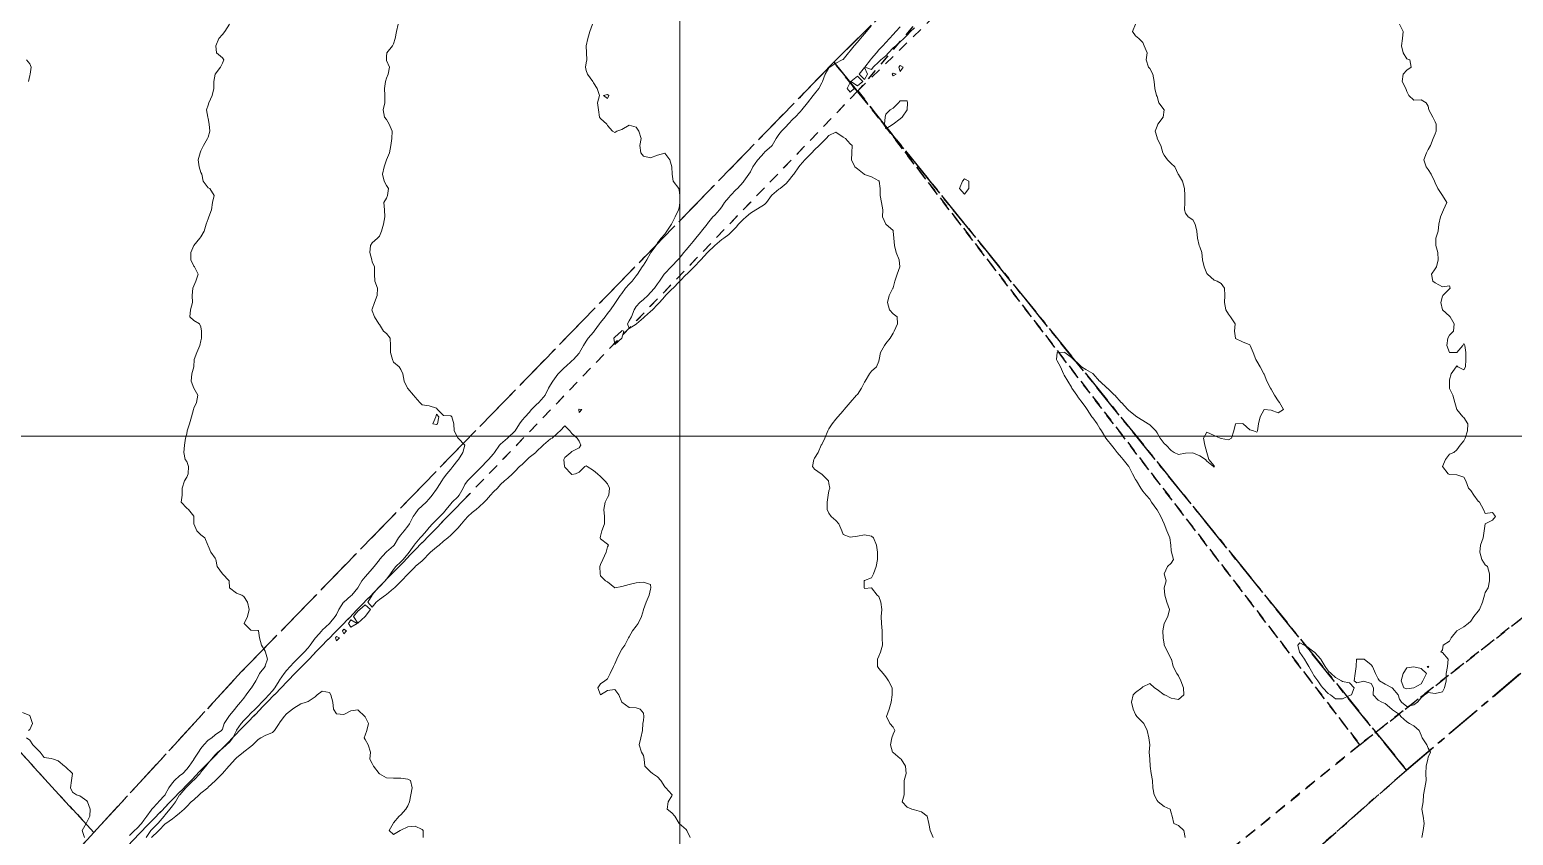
# Model space of a CAD drawing. Header units: centimetres. Extents: x 0 to 642158, y -847 to 649707.
# Drawn here: x 616421.2 to 616525.2, y 620159.4 to 620215.9 of the extents above; entities that cross this region are included whole.
import ezdxf

# ---------------------------------------------------------------- set-up
doc = ezdxf.new("R2010")
doc.units = ezdxf.units.CM
doc.header["$MEASUREMENT"] = 0
doc.linetypes.add('CENTERX2', pattern=[4, 2.5, -0.5, 0.5, -0.5])
doc.linetypes.add('JIS_02_0.7', pattern=[1.35, 0.75, -0.6])
for name, color, linetype, lineweight in [('MEV_grille', 254, 'Continuous', 9), ('WAL_parcellaire agricole', 7, 'JIS_02_0.7', 25), ('WAL_topographie 0.5', 253, 'Continuous', 20)]:
    doc.layers.add(name, color=color, linetype=linetype, lineweight=lineweight)
doc.layers.add('SPW_parcellaire cadastral', color=7, linetype='CENTERX2', lineweight=25, true_color=0xff0542)

# ---------------------------------------------------------------- blocks, each defined once
blk = doc.blocks.new('*U114')
at = {"layer": 'MEV_grille', "transparency": 33554687}
blk.add_lwpolyline([(-1338.46, 0), (1338.46, 0)], dxfattribs=at)
blk = doc.blocks.new('*U115')
at = {"layer": 'MEV_grille', "color": 0, "linetype": 'ByBlock', "lineweight": -2, "transparency": 16777216}
blk.add_blockref('*U114', (0, -2200), dxfattribs=at)
blk = doc.blocks.new('*U112')
at = {"layer": 'MEV_grille', "transparency": 33554687}
blk.add_lwpolyline([(0, 1825.48), (0, -1825.48)], dxfattribs=at)
blk = doc.blocks.new('*U113')
at = {"layer": 'MEV_grille', "color": 0, "linetype": 'ByBlock', "lineweight": -2, "transparency": 16777216}
blk.add_blockref('*U112', (1100, 0), dxfattribs=at)

msp = doc.modelspace()

# ---------------------------------------------------------------- linework, layer by layer
at = {"layer": 'SPW_parcellaire cadastral'}
for points in [[(616425.74, 620159.61), (616376.66, 620213.24), (616334.01, 620261.09), (616357.6, 620281.38), (616361.97, 620285.33), (616374.9, 620295.87), (616403.76, 620321.29), (616428.61, 620341.55), (616502.84, 620272.87), (616520.02, 620255.59), (616477.6, 620213.59), (616436.07, 620170.86), (616425.74, 620159.61)], [(616520.02, 620255.59), (616568.38, 620206.91), (616517.73, 620163.98), (616477.6, 620213.59), (616520.02, 620255.59)], [(616425.74, 620159.61), (616436.07, 620170.86), (616477.6, 620213.59), (616517.73, 620163.98), (616465.9, 620118.32), (616421.75, 620078.64), (616388.28, 620118.88), (616425.74, 620159.61)], [(616425.74, 620159.61), (616388.28, 620118.88), (616385.49, 620115.97), (616334.24, 620173.62), (616376.66, 620213.24), (616425.74, 620159.61)], [(616517.73, 620163.98), (616568.38, 620206.91), (616569.48, 620205.81), (616586.01, 620175.98), (616486.38, 620091.76), (616465.9, 620118.32), (616517.73, 620163.98)]]:
    msp.add_lwpolyline(points, dxfattribs=at)
at = {"layer": 'WAL_parcellaire agricole'}
for points in [[(616600.26, 620451.18), (616651.69, 620350.86), (616668.69, 620318.86), (616740.96, 620187.28), (616814.97, 620053.63), (616700.98, 619971.12), (616651.47, 620062.36), (616618.97, 620119.85), (616577.3, 620085.18), (616521.81, 620039.43), (616499.25, 620069.84), (616492.24, 620078.82), (616529.97, 620108.84), (616595.29, 620161.18), (616569.62, 620208.85), (616514.46, 620165.76), (616479.29, 620211.59), (616523.2, 620254.51), (616504.7, 620275.42), (616588.94, 620323.85), (616622.27, 620341.19), (616567.6, 620414.18), (616573.6, 620419.85), (616600.26, 620451.18)], [(616502.42, 620238.67), (616479.29, 620211.59), (616451.58, 620182.83), (616359.35, 620087.95)], [(616486.65, 620012.34), (616448.98, 619981), (616433.82, 619968.17), (616420.15, 619957.83), (616389.48, 619995.5), (616335.14, 620062.82), (616359.35, 620087.95), (616451.58, 620182.83), (616479.29, 620211.59), (616514.46, 620165.76), (616459.3, 620121), (616492.24, 620078.82), (616499.25, 620069.84), (616521.81, 620039.43), (616486.65, 620012.34)], [(616514.46, 620165.76), (616569.62, 620208.85), (616595.29, 620161.18), (616529.97, 620108.84), (616492.24, 620078.82), (616459.3, 620121), (616514.46, 620165.76)]]:
    msp.add_lwpolyline(points, dxfattribs=at)
at = {"layer": 'WAL_topographie 0.5'}
for points in [[(616435.24, 620216.25), (616434.92, 620215.75), (616434.75, 620215.53), (616434.49, 620215.25), (616434.29, 620214.75), (616434.33, 620214.25), (616434.75, 620213.89), (616434.85, 620213.75), (616434.75, 620213.52), (616434.62, 620213.25), (616434.25, 620212.75), (616434.25, 620212.75), (616434.15, 620212.25), (616434.15, 620211.75), (616434.04, 620211.25), (616433.81, 620210.75), (616433.75, 620210.58), (616433.63, 620210.25), (616433.72, 620209.75), (616433.75, 620209.64), (616433.83, 620209.25), (616433.86, 620208.75), (616433.75, 620208.34), (616433.71, 620208.25), (616433.43, 620207.75), (616433.25, 620207.38), (616433.19, 620207.25), (616433.05, 620206.75), (616433.12, 620206.25), (616433.25, 620205.86), (616433.3, 620205.75), (616433.4, 620205.25), (616433.75, 620204.8), (616433.88, 620204.75), (616434.18, 620204.25), (616434.06, 620203.75), (616433.98, 620203.25), (616433.8, 620202.75), (616433.75, 620202.62), (616433.62, 620202.25), (616433.48, 620201.75), (616433.25, 620201.35), (616433.18, 620201.25), (616432.75, 620200.75), (616432.75, 620200.75), (616432.53, 620200.25), (616432.53, 620199.75), (616432.75, 620199.29), (616432.79, 620199.25), (616433.06, 620198.75), (616432.89, 620198.25), (616432.75, 620197.91), (616432.68, 620197.75), (616432.64, 620197.25), (616432.66, 620196.75), (616432.52, 620196.25), (616432.47, 620195.75), (616432.75, 620195.48), (616433.14, 620195.25), (616433.25, 620195.04), (616433.29, 620194.75), (616433.28, 620194.25), (616433.25, 620194.07), (616433.18, 620193.75), (616432.95, 620193.25), (616432.78, 620192.75), (616432.75, 620192.25), (616432.75, 620192.25), (616432.6, 620191.75), (616432.57, 620191.25), (616432.75, 620190.75), (616432.75, 620190.75), (616433.03, 620190.25), (616432.94, 620189.75), (616432.75, 620189.34), (616432.72, 620189.25), (616432.59, 620188.75), (616432.45, 620188.25), (616432.28, 620187.75), (616432.25, 620187.56), (616432.16, 620187.25), (616432.09, 620186.75), (616432.05, 620186.25), (616432.13, 620185.75), (616432.25, 620185.6), (616432.37, 620185.25), (616432.34, 620184.75), (616432.25, 620184.51), (616432.1, 620184.25), (616431.93, 620183.75), (616431.93, 620183.25), (616431.86, 620182.75), (616432.25, 620182.35), (616432.38, 620182.25), (616432.75, 620181.79), (616432.76, 620181.75), (616432.76, 620181.25), (616432.96, 620180.75), (616433.25, 620180.47), (616433.51, 620180.25), (616433.74, 620179.75), (616433.75, 620179.69), (616433.94, 620179.25), (616434.25, 620178.83), (616434.3, 620178.75), (616434.38, 620178.25), (616434.75, 620177.75), (616434.75, 620177.75), (616435.22, 620177.25), (616435.25, 620176.75), (616435.25, 620176.75), (616435.75, 620176.38), (616436.11, 620176.25), (616436.25, 620176.14), (616436.51, 620175.75), (616436.62, 620175.25), (616436.52, 620174.75), (616436.28, 620174.25), (616436.75, 620173.8), (616437.25, 620173.77), (616437.27, 620173.75), (616437.34, 620173.25), (616437.48, 620172.75), (616437.75, 620172.32), (616437.78, 620172.25), (616437.92, 620171.75), (616437.75, 620171.28), (616437.74, 620171.25), (616437.35, 620170.75), (616437.25, 620170.55), (616437.1, 620170.25), (616436.79, 620169.75), (616436.75, 620169.71), (616436.42, 620169.25), (616436.25, 620169.03), (616436.01, 620168.75), (616435.75, 620168.41), (616435.63, 620168.25), (616435.25, 620167.8), (616435.21, 620167.75), (616434.88, 620167.25), (616434.75, 620166.85), (616434.69, 620166.75), (616434.25, 620166.46), (616434, 620166.25), (616433.75, 620166.08), (616433.45, 620165.75), (616433.25, 620165.49), (616433.07, 620165.25), (616432.76, 620164.75), (616432.75, 620164.73), (616432.42, 620164.25), (616432.25, 620164.04), (616431.97, 620163.75), (616431.75, 620163.58), (616431.39, 620163.25), (616431.25, 620163.1), (616430.99, 620162.75), (616430.75, 620162.28), (616430.73, 620162.25), (616430.28, 620161.75), (616430.25, 620161.72), (616429.81, 620161.25), (616429.75, 620161.17), (616429.45, 620160.75), (616429.25, 620160.48), (616429.07, 620160.25), (616428.75, 620159.9), (616428.59, 620159.75), (616428.25, 620159.39)], [(616447.06, 620216.25), (616446.95, 620215.75), (616446.86, 620215.25), (616446.75, 620214.89), (616446.68, 620214.75), (616446.28, 620214.25), (616446.25, 620214), (616446.24, 620213.75), (616446.25, 620213.7), (616446.47, 620213.25), (616446.36, 620212.75), (616446.25, 620212.48), (616446.18, 620212.25), (616446.12, 620211.75), (616446.14, 620211.25), (616446.13, 620210.75), (616446.02, 620210.25), (616446.12, 620209.75), (616446.25, 620209.58), (616446.44, 620209.25), (616446.64, 620208.75), (616446.62, 620208.25), (616446.56, 620207.75), (616446.46, 620207.25), (616446.25, 620206.75), (616446.25, 620206.75), (616446.08, 620206.25), (616445.96, 620205.75), (616446.08, 620205.25), (616446.25, 620204.96), (616446.39, 620204.75), (616446.33, 620204.25), (616446.25, 620204.06), (616446.06, 620203.75), (616446.12, 620203.25), (616446.13, 620202.75), (616446.03, 620202.25), (616445.91, 620201.75), (616445.75, 620201.41), (616445.63, 620201.25), (616445.25, 620200.93), (616445.14, 620200.75), (616445.08, 620200.25), (616445.22, 620199.75), (616445.25, 620199.6), (616445.4, 620199.25), (616445.41, 620198.75), (616445.43, 620198.25), (616445.61, 620197.75), (616445.59, 620197.25), (616445.4, 620196.75), (616445.25, 620196.29), (616445.22, 620196.25), (616445.25, 620196.17), (616445.42, 620195.75), (616445.72, 620195.25), (616445.75, 620195.2), (616446.04, 620194.75), (616446.25, 620194.57), (616446.51, 620194.25), (616446.53, 620193.75), (616446.54, 620193.25), (616446.66, 620192.75), (616446.75, 620192.56), (616447.13, 620192.25), (616447.25, 620192.06), (616447.39, 620191.75), (616447.5, 620191.25), (616447.72, 620190.75), (616447.75, 620190.73), (616448.15, 620190.25), (616448.25, 620190.12), (616448.58, 620189.75), (616448.75, 620189.59), (616449.25, 620189.51), (616449.75, 620189.35), (616449.83, 620189.25), (616450.25, 620188.83), (616450.75, 620188.82), (616450.84, 620188.75), (616450.97, 620188.25), (616450.99, 620187.75), (616451.25, 620187.28), (616451.28, 620187.25), (616451.75, 620186.75), (616451.75, 620186.75), (616451.75, 620186.75), (616451.59, 620186.25), (616451.29, 620185.75), (616451.25, 620185.7), (616450.9, 620185.25), (616450.75, 620185.07), (616450.47, 620184.75), (616450.25, 620184.44), (616450.13, 620184.25), (616449.81, 620183.75), (616449.75, 620183.67), (616449.44, 620183.25), (616449.25, 620182.99), (616449.03, 620182.75), (616448.75, 620182.5), (616448.48, 620182.25), (616448.25, 620181.95), (616448.12, 620181.75), (616447.87, 620181.25), (616447.75, 620181.09), (616447.48, 620180.75), (616447.25, 620180.47), (616447.09, 620180.25), (616446.78, 620179.75), (616446.75, 620179.71), (616446.25, 620179.27), (616446.23, 620179.25), (616445.77, 620178.75), (616445.75, 620178.72), (616445.39, 620178.25), (616445.25, 620178.08), (616444.95, 620177.75), (616444.75, 620177.53), (616444.53, 620177.25), (616444.25, 620176.76), (616444.24, 620176.75), (616443.83, 620176.25), (616443.75, 620176.19), (616443.25, 620175.76), (616443.24, 620175.75), (616442.92, 620175.25), (616442.75, 620174.9), (616442.66, 620174.75), (616442.25, 620174.25), (616442.25, 620174.25), (616441.75, 620173.79), (616441.71, 620173.75), (616441.27, 620173.25), (616441.25, 620173.23), (616440.9, 620172.75), (616440.75, 620172.55), (616440.49, 620172.25), (616440.25, 620172.02), (616439.98, 620171.75), (616439.75, 620171.53), (616439.51, 620171.25), (616439.25, 620170.96), (616439.08, 620170.75), (616438.75, 620170.29), (616438.72, 620170.25), (616438.42, 620169.75), (616438.25, 620169.53), (616438, 620169.25), (616437.75, 620168.99), (616437.52, 620168.75), (616437.25, 620168.47), (616437.04, 620168.25), (616436.75, 620167.97), (616436.54, 620167.75), (616436.25, 620167.46), (616436.07, 620167.25), (616435.75, 620166.78), (616435.73, 620166.75), (616435.48, 620166.25), (616435.25, 620165.94), (616435.03, 620165.75), (616434.75, 620165.49), (616434.43, 620165.25), (616434.25, 620165.06), (616433.98, 620164.75), (616433.75, 620164.48), (616433.59, 620164.25), (616433.25, 620163.83), (616433.19, 620163.75), (616432.75, 620163.29), (616432.7, 620163.25), (616432.25, 620162.81), (616432.19, 620162.75), (616431.76, 620162.25), (616431.75, 620162.24), (616431.47, 620161.75), (616431.25, 620161.47), (616431.07, 620161.25), (616430.75, 620160.84), (616430.67, 620160.75), (616430.25, 620160.27), (616430.23, 620160.25), (616429.75, 620159.78), (616429.73, 620159.75), (616429.4, 620159.25)], [(616460.69, 620216.25), (616460.49, 620215.75), (616460.35, 620215.25), (616460.25, 620214.75), (616460.27, 620214.25), (616460.29, 620213.75), (616460.25, 620213.55), (616460.19, 620213.25), (616460.25, 620213), (616460.33, 620212.75), (616460.7, 620212.25), (616460.75, 620212.15), (616461.01, 620211.75), (616461.18, 620211.25), (616461.03, 620210.75), (616461.1, 620210.25), (616461.18, 620209.75), (616461.25, 620209.65), (616461.69, 620209.25), (616461.75, 620209.15), (616462.08, 620208.75), (616462.25, 620208.67), (616462.39, 620208.75), (616462.75, 620208.88), (616463.25, 620209.17), (616463.75, 620209.03), (616463.94, 620208.75), (616464.1, 620208.25), (616464.01, 620207.75), (616464.07, 620207.25), (616464.25, 620207.01), (616464.75, 620206.88), (616465.25, 620207.08), (616465.75, 620207.21), (616466.1, 620206.75), (616466.25, 620206.25), (616466.25, 620206.25), (616466.28, 620205.75), (616466.35, 620205.25), (616466.73, 620204.75), (616466.75, 620204.62), (616466.81, 620204.25), (616466.81, 620203.75), (616466.75, 620203.39), (616466.72, 620203.25), (616466.47, 620202.75), (616466.25, 620202.28), (616466.23, 620202.25), (616465.9, 620201.75), (616465.75, 620201.55), (616465.5, 620201.25), (616465.25, 620200.93), (616465.14, 620200.75), (616464.77, 620200.25), (616464.75, 620200.22), (616464.49, 620199.75), (616464.25, 620199.37), (616464.16, 620199.25), (616463.83, 620198.75), (616463.75, 620198.63), (616463.46, 620198.25), (616463.25, 620198.03), (616463.01, 620197.75), (616462.75, 620197.39), (616462.63, 620197.25), (616462.29, 620196.75), (616462.25, 620196.69), (616461.95, 620196.25), (616461.75, 620195.98), (616461.57, 620195.75), (616461.25, 620195.36), (616461.17, 620195.25), (616460.81, 620194.75), (616460.75, 620194.67), (616460.38, 620194.25), (616460.25, 620194.04), (616460.05, 620193.75), (616459.78, 620193.25), (616459.75, 620193.21), (616459.36, 620192.75), (616459.25, 620192.66), (616458.79, 620192.25), (616458.75, 620192.22), (616458.27, 620191.75), (616458.25, 620191.72), (616457.9, 620191.25), (616457.75, 620190.98), (616457.61, 620190.75), (616457.36, 620190.25), (616457.25, 620190.12), (616456.93, 620189.75), (616456.75, 620189.58), (616456.42, 620189.25), (616456.25, 620189.05), (616455.97, 620188.75), (616455.75, 620188.5), (616455.56, 620188.25), (616455.26, 620187.75), (616455.25, 620187.74), (616454.75, 620187.27), (616454.73, 620187.25), (616454.25, 620186.83), (616454.18, 620186.75), (616453.83, 620186.25), (616453.75, 620186.14), (616453.39, 620185.75), (616453.25, 620185.62), (616452.93, 620185.25), (616452.75, 620185.07), (616452.42, 620184.75), (616452.25, 620184.58), (616451.93, 620184.25), (616451.75, 620183.99), (616451.62, 620183.75), (616451.35, 620183.25), (616451.25, 620183.13), (616450.86, 620182.75), (616450.75, 620182.64), (616450.43, 620182.25), (616450.25, 620182.01), (616449.99, 620181.75), (616449.75, 620181.53), (616449.48, 620181.25), (616449.25, 620180.99), (616449.06, 620180.75), (616448.75, 620180.4), (616448.61, 620180.25), (616448.25, 620179.84), (616448.18, 620179.75), (616447.84, 620179.25), (616447.75, 620179.13), (616447.42, 620178.75), (616447.25, 620178.59), (616446.91, 620178.25), (616446.75, 620178.05), (616446.54, 620177.75), (616446.25, 620177.37), (616446.15, 620177.25), (616445.75, 620176.83), (616445.67, 620176.75), (616445.25, 620176.26), (616445.25, 620176.25), (616444.94, 620175.75), (616445.25, 620175.4), (616445.53, 620175.75), (616445.75, 620175.93), (616446.19, 620176.25), (616446.25, 620176.3), (616446.75, 620176.7), (616446.8, 620176.75), (616447.25, 620177.19), (616447.3, 620177.25), (616447.75, 620177.71), (616447.78, 620177.75), (616448.25, 620178.23), (616448.27, 620178.25), (616448.75, 620178.65), (616448.85, 620178.75), (616449.25, 620179.16), (616449.34, 620179.25), (616449.75, 620179.6), (616449.93, 620179.75), (616450.25, 620180.03), (616450.54, 620180.25), (616450.75, 620180.45), (616451.06, 620180.75), (616451.25, 620180.95), (616451.51, 620181.25), (616451.75, 620181.53), (616451.95, 620181.75), (616452.25, 620182.03), (616452.53, 620182.25), (616452.75, 620182.43), (616453.1, 620182.75), (616453.25, 620182.93), (616453.54, 620183.25), (616453.75, 620183.49), (616454.02, 620183.75), (616454.25, 620184), (616454.53, 620184.25), (616454.75, 620184.45), (616455.09, 620184.75), (616455.25, 620184.9), (616455.58, 620185.25), (616455.75, 620185.41), (616456.1, 620185.75), (616456.25, 620185.88), (616456.71, 620186.25), (616456.75, 620186.28), (616457.22, 620186.75), (616457.25, 620186.78), (616457.75, 620187.19), (616457.86, 620187.25), (616458.25, 620187.63), (616458.43, 620187.75), (616458.75, 620188.11), (616459.11, 620187.75), (616459.25, 620187.57), (616459.62, 620187.25), (616459.75, 620187.03), (616459.88, 620186.75), (616459.75, 620186.57), (616459.25, 620186.32), (616459.17, 620186.25), (616458.75, 620185.88), (616458.67, 620185.75), (616458.73, 620185.25), (616458.75, 620185.22), (616459.19, 620184.75), (616459.25, 620184.7), (616459.5, 620184.75), (616459.75, 620184.86), (616460.14, 620185.25), (616460.25, 620185.3), (616460.32, 620185.25), (616460.75, 620184.98), (616461.04, 620184.75), (616461.25, 620184.57), (616461.55, 620184.25), (616461.75, 620184.04), (616461.87, 620183.75), (616461.84, 620183.25), (616461.75, 620183.08), (616461.57, 620182.75), (616461.47, 620182.25), (616461.52, 620181.75), (616461.53, 620181.25), (616461.34, 620180.75), (616461.25, 620180.38), (616461.22, 620180.25), (616461.25, 620180.18), (616461.75, 620179.82), (616461.8, 620179.75), (616461.75, 620179.62), (616461.64, 620179.25), (616461.4, 620178.75), (616461.25, 620178.4), (616461.21, 620178.25), (616461.22, 620177.75), (616461.25, 620177.61), (616461.61, 620177.25), (616461.75, 620177.17), (616462.25, 620176.75), (616462.75, 620176.84), (616463.25, 620176.99), (616463.75, 620177.1), (616464.25, 620177.16), (616464.75, 620177), (616464.78, 620176.75), (616464.75, 620176.66), (616464.65, 620176.25), (616464.45, 620175.75), (616464.26, 620175.25), (616464.25, 620175.22), (616464.12, 620174.75), (616463.88, 620174.25), (616463.75, 620174.06), (616463.49, 620173.75), (616463.25, 620173.33), (616463.21, 620173.25), (616462.95, 620172.75), (616462.75, 620172.45), (616462.63, 620172.25), (616462.39, 620171.75), (616462.25, 620171.43), (616462.17, 620171.25), (616461.93, 620170.75), (616461.75, 620170.39), (616461.56, 620170.25), (616461.25, 620170.03), (616461.06, 620169.75), (616461.25, 620169.25), (616461.75, 620169.57), (616462.25, 620169.64), (616462.53, 620169.25), (616462.75, 620168.75), (616462.75, 620168.75), (616463.25, 620168.38), (616463.75, 620168.34), (616464.02, 620168.25), (616464.25, 620167.97), (616464.29, 620167.75), (616464.25, 620167.46), (616464.22, 620167.25), (616464.18, 620166.75), (616464.07, 620166.25), (616463.95, 620165.75), (616464.13, 620165.25), (616464.25, 620165), (616464.31, 620164.75), (616464.35, 620164.25), (616464.75, 620163.86), (616464.9, 620163.75), (616465.25, 620163.51), (616465.47, 620163.25), (616465.75, 620162.82), (616465.82, 620162.75), (616466.25, 620162.28), (616466.27, 620162.25), (616466.25, 620162.19), (616466, 620161.75), (616465.91, 620161.25), (616466.25, 620160.99), (616466.45, 620160.75), (616466.75, 620160.25), (616466.75, 620160.25), (616467.25, 620159.82), (616467.31, 620159.75), (616467.54, 620159.25)], [(616480.25, 620216.16), (616479.9, 620215.75), (616479.75, 620215.59), (616479.48, 620215.25), (616479.25, 620215), (616479.03, 620214.75), (616478.75, 620214.4), (616478.62, 620214.25), (616478.25, 620213.79), (616478.19, 620213.75), (616477.75, 620213.53), (616477.32, 620213.25), (616477.25, 620213.19), (616477, 620212.75), (616476.8, 620212.25), (616476.75, 620212.14), (616476.54, 620211.75), (616476.25, 620211.37), (616476.15, 620211.25), (616475.75, 620210.75), (616475.75, 620210.75), (616475.36, 620210.25), (616475.25, 620210.12), (616474.88, 620209.75), (616474.75, 620209.62), (616474.4, 620209.25), (616474.25, 620209.08), (616473.93, 620208.75), (616473.75, 620208.52), (616473.57, 620208.25), (616473.27, 620207.75), (616473.25, 620207.72), (616472.75, 620207.29), (616472.71, 620207.25), (616472.27, 620206.75), (616472.25, 620206.72), (616471.93, 620206.25), (616471.75, 620205.92), (616471.64, 620205.75), (616471.3, 620205.25), (616471.25, 620205.19), (616470.84, 620204.75), (616470.75, 620204.66), (616470.36, 620204.25), (616470.25, 620204.12), (616469.94, 620203.75), (616469.75, 620203.46), (616469.59, 620203.25), (616469.25, 620202.88), (616469.13, 620202.75), (616468.75, 620202.29), (616468.72, 620202.25), (616468.33, 620201.75), (616468.25, 620201.65), (616467.94, 620201.25), (616467.75, 620201.03), (616467.51, 620200.75), (616467.25, 620200.45), (616467.09, 620200.25), (616466.75, 620199.83), (616466.67, 620199.75), (616466.25, 620199.3), (616466.2, 620199.25), (616465.75, 620198.78), (616465.72, 620198.75), (616465.39, 620198.25), (616465.25, 620198.05), (616465.03, 620197.75), (616464.75, 620197.45), (616464.56, 620197.25), (616464.25, 620196.97), (616464, 620196.75), (616463.75, 620196.47), (616463.61, 620196.25), (616463.41, 620195.75), (616463.25, 620195.46), (616463.13, 620195.25), (616463.25, 620194.92), (616463.75, 620195.24), (616463.76, 620195.25), (616464.25, 620195.67), (616464.33, 620195.75), (616464.75, 620196.12), (616464.89, 620196.25), (616465.25, 620196.61), (616465.39, 620196.75), (616465.75, 620197.18), (616465.81, 620197.25), (616466.25, 620197.68), (616466.33, 620197.75), (616466.75, 620198.19), (616466.8, 620198.25), (616467.25, 620198.71), (616467.29, 620198.75), (616467.75, 620199.19), (616467.81, 620199.25), (616468.25, 620199.72), (616468.28, 620199.75), (616468.75, 620200.25), (616468.75, 620200.25), (616469.25, 620200.74), (616469.26, 620200.75), (616469.75, 620201.16), (616469.89, 620201.25), (616470.25, 620201.51), (616470.48, 620201.75), (616470.75, 620202.04), (616470.93, 620202.25), (616471.25, 620202.56), (616471.46, 620202.75), (616471.75, 620203.02), (616472.13, 620203.25), (616472.25, 620203.32), (616472.75, 620203.62), (616472.89, 620203.75), (616473.23, 620204.25), (616473.25, 620204.27), (616473.75, 620204.69), (616473.84, 620204.75), (616474.25, 620205.09), (616474.39, 620205.25), (616474.75, 620205.69), (616474.79, 620205.75), (616475.15, 620206.25), (616475.25, 620206.37), (616475.57, 620206.75), (616475.75, 620206.93), (616476.07, 620207.25), (616476.25, 620207.46), (616476.57, 620207.75), (616476.75, 620207.95), (616477.06, 620208.25), (616477.25, 620208.46), (616477.75, 620208.7), (616478.25, 620208.34), (616478.42, 620208.25), (616478.75, 620207.88), (616478.89, 620207.75), (616478.86, 620207.25), (616478.83, 620206.75), (616479.08, 620206.25), (616479.25, 620206.11), (616479.72, 620205.75), (616479.75, 620205.73), (616480.25, 620205.57), (616480.75, 620205.28), (616480.77, 620205.25), (616480.85, 620204.75), (616480.85, 620204.25), (616480.95, 620203.75), (616481.04, 620203.25), (616481, 620202.75), (616481.25, 620202.25), (616481.25, 620202.25), (616481.75, 620201.8), (616481.77, 620201.75), (616481.81, 620201.25), (616481.86, 620200.75), (616481.97, 620200.25), (616482.17, 620199.75), (616482.23, 620199.25), (616482.05, 620198.75), (616481.88, 620198.25), (616481.75, 620197.79), (616481.74, 620197.75), (616481.48, 620197.25), (616481.36, 620196.75), (616481.49, 620196.25), (616481.75, 620195.95), (616482.05, 620195.75), (616482.07, 620195.25), (616481.84, 620194.75), (616481.75, 620194.61), (616481.54, 620194.25), (616481.25, 620193.89), (616481.14, 620193.75), (616480.86, 620193.25), (616480.77, 620192.75), (616480.75, 620192.65), (616480.59, 620192.25), (616480.25, 620191.94), (616480.1, 620191.75), (616479.8, 620191.25), (616479.75, 620191.16), (616479.54, 620190.75), (616479.25, 620190.31), (616479.2, 620190.25), (616478.75, 620189.75), (616478.75, 620189.75), (616478.32, 620189.25), (616478.25, 620189.16), (616477.89, 620188.75), (616477.75, 620188.58), (616477.49, 620188.25), (616477.25, 620187.89), (616477.18, 620187.75), (616476.98, 620187.25), (616476.75, 620186.8), (616476.72, 620186.75), (616476.5, 620186.25), (616476.25, 620185.85), (616476.19, 620185.75), (616476.11, 620185.25), (616476.25, 620185.08), (616476.72, 620184.75), (616476.75, 620184.73), (616477.23, 620184.25), (616477.25, 620184.08), (616477.31, 620183.75), (616477.25, 620183.55), (616477.21, 620183.25), (616477.14, 620182.75), (616477.14, 620182.25), (616477.25, 620182), (616477.41, 620181.75), (616477.75, 620181.47), (616477.95, 620181.25), (616478.17, 620180.75), (616478.25, 620180.5), (616478.75, 620180.3), (616479.25, 620180.37), (616479.75, 620180.47), (616480.25, 620180.38), (616480.39, 620180.25), (616480.58, 620179.75), (616480.67, 620179.25), (616480.66, 620178.75), (616480.56, 620178.25), (616480.37, 620177.75), (616480.25, 620177.45), (616479.75, 620177.28), (616479.73, 620177.25), (616479.73, 620176.75), (616479.75, 620176.7), (616480.25, 620176.75), (616480.25, 620176.75), (616480.25, 620176.75), (616480.63, 620176.25), (616480.75, 620176.14), (616480.9, 620175.75), (616480.97, 620175.25), (616480.91, 620174.75), (616480.94, 620174.25), (616480.98, 620173.75), (616480.99, 620173.25), (616481.01, 620172.75), (616480.87, 620172.25), (616480.75, 620171.98), (616480.67, 620171.75), (616480.67, 620171.25), (616480.75, 620171.1), (616481.06, 620170.75), (616481.25, 620170.52), (616481.44, 620170.25), (616481.68, 620169.75), (616481.69, 620169.25), (616481.62, 620168.75), (616481.48, 620168.25), (616481.28, 620167.75), (616481.52, 620167.25), (616481.75, 620167), (616481.88, 620166.75), (616481.75, 620166.5), (616481.66, 620166.25), (616481.57, 620165.75), (616481.72, 620165.25), (616481.75, 620165.21), (616482.25, 620164.8), (616482.31, 620164.75), (616482.62, 620164.25), (616482.67, 620163.75), (616482.52, 620163.25), (616482.54, 620162.75), (616482.54, 620162.25), (616482.38, 620161.75), (616482.75, 620161.39), (616483.06, 620161.25), (616483.25, 620161.19), (616483.75, 620161.05), (616484.14, 620160.75), (616484.25, 620160.25), (616484.25, 620160.25), (616484.35, 620159.75), (616484.57, 620159.25)], [(616482.25, 620216.07), (616481.95, 620215.75), (616481.75, 620215.53), (616481.51, 620215.25), (616481.25, 620214.98), (616481.03, 620214.75), (616480.75, 620214.45), (616480.58, 620214.25), (616480.25, 620213.85), (616480.17, 620213.75), (616479.77, 620213.25), (616480.25, 620213.08), (616480.36, 620213.25), (616480.75, 620213.61), (616480.9, 620213.75), (616481.25, 620214.05), (616481.44, 620214.25), (616481.75, 620214.59), (616481.94, 620214.75), (616482.25, 620215.02), (616482.51, 620215.25), (616482.75, 620215.48), (616482.98, 620215.75), (616483.25, 620216)], [(616498.74, 620216.25), (616498.52, 620215.75), (616498.75, 620215.43), (616498.97, 620215.25), (616499.25, 620214.97), (616499.36, 620214.75), (616499.57, 620214.25), (616499.5, 620213.75), (616499.66, 620213.25), (616499.75, 620213.16), (616499.96, 620212.75), (616500.04, 620212.25), (616500.1, 620211.75), (616500.22, 620211.25), (616500.25, 620211.19), (616500.38, 620210.75), (616500.75, 620210.25), (616500.75, 620210.25), (616500.75, 620210.25), (616500.67, 620209.75), (616500.3, 620209.25), (616500.25, 620209.11), (616500.12, 620208.75), (616500.25, 620208.31), (616500.27, 620208.25), (616500.51, 620207.75), (616500.65, 620207.25), (616500.75, 620207.07), (616500.98, 620206.75), (616501.25, 620206.5), (616501.49, 620206.25), (616501.74, 620205.75), (616501.75, 620205.72), (616502.03, 620205.25), (616502.18, 620204.75), (616502.21, 620204.25), (616502.2, 620203.75), (616502.18, 620203.25), (616502.25, 620203.02), (616502.44, 620202.75), (616502.75, 620202.55), (616502.93, 620202.25), (616503.03, 620201.75), (616503.09, 620201.25), (616503.2, 620200.75), (616503.25, 620200.65), (616503.38, 620200.25), (616503.44, 620199.75), (616503.55, 620199.25), (616503.75, 620198.79), (616503.78, 620198.75), (616504.25, 620198.32), (616504.46, 620198.25), (616504.75, 620198.08), (616504.97, 620197.75), (616505.01, 620197.25), (616504.99, 620196.75), (616505.07, 620196.25), (616505.25, 620195.94), (616505.4, 620195.75), (616505.72, 620195.25), (616505.68, 620194.75), (616505.74, 620194.25), (616505.75, 620194.24), (616506.25, 620193.99), (616506.75, 620193.79), (616506.78, 620193.75), (616506.98, 620193.25), (616507.17, 620192.75), (616507.25, 620192.65), (616507.48, 620192.25), (616507.74, 620191.75), (616507.75, 620191.73), (616507.95, 620191.25), (616508.21, 620190.75), (616508.25, 620190.68), (616508.48, 620190.25), (616508.75, 620189.87), (616508.84, 620189.75), (616509.11, 620189.25), (616508.75, 620189.03), (616508.25, 620189.2), (616507.75, 620189.25), (616507.48, 620188.75), (616507.35, 620188.25), (616507.3, 620187.75), (616507.25, 620187.67), (616507, 620187.75), (616506.75, 620187.82), (616506.29, 620188.25), (616506.25, 620188.28), (616505.75, 620188.25), (616505.75, 620188.25), (616505.63, 620187.75), (616505.48, 620187.25), (616505.25, 620187.12), (616504.75, 620187.22), (616504.67, 620187.25), (616504.25, 620187.43), (616503.75, 620187.66), (616503.51, 620187.25), (616503.59, 620186.75), (616503.75, 620186.25), (616503.75, 620186.25), (616503.89, 620185.75), (616504.25, 620185.31), (616504.27, 620185.25), (616504.25, 620185.22), (616504.21, 620185.25), (616503.75, 620185.64), (616503.65, 620185.75), (616503.25, 620186.01), (616502.75, 620186.22), (616502.25, 620186.19), (616501.75, 620186.1), (616501.46, 620186.25), (616501.25, 620186.39), (616500.9, 620186.75), (616500.75, 620186.88), (616500.46, 620187.25), (616500.25, 620187.62), (616500.17, 620187.75), (616499.75, 620188.17), (616499.64, 620188.25), (616499.25, 620188.48), (616498.83, 620188.75), (616498.75, 620188.8), (616498.25, 620189.21), (616498.21, 620189.25), (616497.75, 620189.74), (616497.74, 620189.75), (616497.29, 620190.25), (616497.25, 620190.29), (616496.77, 620190.75), (616496.75, 620190.76), (616496.25, 620191.23), (616496.23, 620191.25), (616495.77, 620191.75), (616495.75, 620191.77), (616495.25, 620192.05), (616494.95, 620192.25), (616494.75, 620192.46), (616494.39, 620192.75), (616494.25, 620192.89), (616493.79, 620193.25), (616493.75, 620193.28), (616493.25, 620193.25), (616493.25, 620193.25), (616493.21, 620192.75), (616493.25, 620192.67), (616493.48, 620192.25), (616493.7, 620191.75), (616493.75, 620191.66), (616494.01, 620191.25), (616494.25, 620190.83), (616494.29, 620190.75), (616494.62, 620190.25), (616494.75, 620190.08), (616495.01, 620189.75), (616495.25, 620189.4), (616495.35, 620189.25), (616495.69, 620188.75), (616495.75, 620188.66), (616496.05, 620188.25), (616496.25, 620187.93), (616496.36, 620187.75), (616496.66, 620187.25), (616496.75, 620187.13), (616497.05, 620186.75), (616497.25, 620186.51), (616497.45, 620186.25), (616497.75, 620185.88), (616497.87, 620185.75), (616498.25, 620185.28), (616498.27, 620185.25), (616498.52, 620184.75), (616498.75, 620184.36), (616498.81, 620184.25), (616499.12, 620183.75), (616499.25, 620183.54), (616499.5, 620183.25), (616499.75, 620182.96), (616499.87, 620182.75), (616500.23, 620182.25), (616500.25, 620182.22), (616500.52, 620181.75), (616500.75, 620181.25), (616500.75, 620181.25), (616500.94, 620180.75), (616501.15, 620180.25), (616501.22, 620179.75), (616501.25, 620179.38), (616501.27, 620179.25), (616501.41, 620178.75), (616501.25, 620178.48), (616500.98, 620178.25), (616500.75, 620177.75), (616500.9, 620177.25), (616500.75, 620176.75), (616500.79, 620176.25), (616500.94, 620175.75), (616501.12, 620175.25), (616501.01, 620174.75), (616500.75, 620174.25), (616500.75, 620174.25), (616500.65, 620173.75), (616500.69, 620173.25), (616500.75, 620172.81), (616500.76, 620172.75), (616501.01, 620172.25), (616501.25, 620171.77), (616501.26, 620171.75), (616501.39, 620171.25), (616501.64, 620170.75), (616501.75, 620170.58), (616501.93, 620170.25), (616502.1, 620169.75), (616502.14, 620169.25), (616501.75, 620168.94), (616501.25, 620169.02), (616500.79, 620169.25), (616500.75, 620169.27), (616500.25, 620169.64), (616500.07, 620169.75), (616499.75, 620170.05), (616499.25, 620169.81), (616499.18, 620169.75), (616498.75, 620169.42), (616498.58, 620169.25), (616498.47, 620168.75), (616498.58, 620168.25), (616498.75, 620167.87), (616498.83, 620167.75), (616499.25, 620167.33), (616499.32, 620167.25), (616499.55, 620166.75), (616499.68, 620166.25), (616499.75, 620165.75), (616499.75, 620165.75), (616499.75, 620165.75), (616499.71, 620165.25), (616499.75, 620164.75), (616499.75, 620164.75), (616499.78, 620164.25), (616499.84, 620163.75), (616499.93, 620163.25), (616499.95, 620162.75), (616500.05, 620162.25), (616500.25, 620161.85), (616500.32, 620161.75), (616500.75, 620161.44), (616501.17, 620161.25), (616501.25, 620161), (616501.31, 620160.75), (616501.43, 620160.25), (616501.75, 620160.11), (616502.12, 620159.75), (616502.22, 620159.25)], [(616517.25, 620216.25), (616517.5, 620215.75), (616517.46, 620215.25), (616517.38, 620214.75), (616517.49, 620214.25), (616517.75, 620213.83), (616517.97, 620213.75), (616518.07, 620213.25), (616517.75, 620213.04), (616517.49, 620212.75), (616517.44, 620212.25), (616517.69, 620211.75), (616517.75, 620211.54), (616517.9, 620211.25), (616518.25, 620210.93), (616518.75, 620210.96), (616519.12, 620210.75), (616519.25, 620210.5), (616519.31, 620210.25), (616519.58, 620209.75), (616519.75, 620209.42), (616519.81, 620209.25), (616519.81, 620208.75), (616519.75, 620208.57), (616519.61, 620208.25), (616519.41, 620207.75), (616519.25, 620207.47), (616519.13, 620207.25), (616518.94, 620206.75), (616519.11, 620206.25), (616519.25, 620206.07), (616519.46, 620205.75), (616519.7, 620205.25), (616519.75, 620205.15), (616519.93, 620204.75), (616520.25, 620204.25), (616520.25, 620204.25), (616520.56, 620203.75), (616520.33, 620203.25), (616520.25, 620203.09), (616520.11, 620202.75), (616520.01, 620202.25), (616519.96, 620201.75), (616519.8, 620201.25), (616519.78, 620200.75), (616519.94, 620200.25), (616519.95, 620199.75), (616519.84, 620199.25), (616519.75, 620199.11), (616519.49, 620198.75), (616519.58, 620198.25), (616519.75, 620198.14), (616520.25, 620197.86), (616520.75, 620197.92), (616520.8, 620197.75), (616520.75, 620197.7), (616520.28, 620197.25), (616520.25, 620197.2), (616520.15, 620196.75), (616520.25, 620196.25), (616520.25, 620196.25), (616520.75, 620195.8), (616520.79, 620195.75), (616521.08, 620195.25), (616521.03, 620194.75), (616520.75, 620194.47), (616520.63, 620194.25), (616520.55, 620193.75), (616520.75, 620193.25), (616521.25, 620193.25), (616521.69, 620193.75), (616521.75, 620193.88), (616521.81, 620193.75), (616521.9, 620193.25), (616521.88, 620192.75), (616521.87, 620192.25), (616521.75, 620192.04), (616521.33, 620192.25), (616521.25, 620192.31), (616521.21, 620192.25), (616520.86, 620191.75), (616520.75, 620191.33), (616520.74, 620191.25), (616520.74, 620190.75), (616520.75, 620190.72), (616520.98, 620190.25), (616521.13, 620189.75), (616521.25, 620189.25), (616521.25, 620189.25), (616521.67, 620188.75), (616521.75, 620188.69), (616522.03, 620188.25), (616522.01, 620187.75), (616521.85, 620187.25), (616521.75, 620187.07), (616521.5, 620186.75), (616521.25, 620186.43), (616521.04, 620186.25), (616520.75, 620186.12), (616520.47, 620185.75), (616520.25, 620185.25), (616520.65, 620184.75), (616520.75, 620184.69), (616521.25, 620184.67), (616521.75, 620184.51), (616521.89, 620184.25), (616522.07, 620183.75), (616522.25, 620183.57), (616522.45, 620183.25), (616522.75, 620182.84), (616522.84, 620182.75), (616523.12, 620182.25), (616523.25, 620181.97), (616523.75, 620182.03), (616523.97, 620181.75), (616523.75, 620181.5), (616523.25, 620181.25), (616523.25, 620181.25), (616523.18, 620180.75), (616523.1, 620180.25), (616522.93, 620179.75), (616522.87, 620179.25), (616523.01, 620178.75), (616523.25, 620178.38), (616523.42, 620178.25), (616523.55, 620177.75), (616523.56, 620177.25), (616523.46, 620176.75), (616523.25, 620176.42), (616523.19, 620176.25), (616523.05, 620175.75), (616522.85, 620175.25), (616522.75, 620175.13), (616522.45, 620174.75), (616522.25, 620174.41), (616522.05, 620174.25), (616521.75, 620174.02), (616521.27, 620173.75), (616521.25, 620173.74), (616520.87, 620173.25), (616520.75, 620173.03), (616520.3, 620172.75), (616520.25, 620172.42), (616520.15, 620172.25), (616520.25, 620172.23), (616520.65, 620171.75), (616520.61, 620171.25), (616520.51, 620170.75), (616520.52, 620170.25), (616520.4, 620169.75), (616520.25, 620169.46), (616519.75, 620169.35), (616519.25, 620169.42), (616519, 620169.25), (616518.75, 620169.04), (616518.51, 620168.75), (616518.25, 620168.56), (616517.75, 620168.44), (616517.39, 620168.75), (616517.25, 620168.96), (616517.14, 620169.25), (616516.75, 620169.72), (616516.72, 620169.75), (616516.25, 620170), (616515.85, 620170.25), (616515.75, 620170.38), (616515.55, 620170.75), (616515.35, 620171.25), (616515.25, 620171.36), (616514.76, 620171.75), (616514.75, 620171.76), (616514.25, 620171.77), (616514.24, 620171.75), (616514.21, 620171.25), (616514.13, 620170.75), (616514.06, 620170.25), (616514.25, 620170.1), (616514.75, 620170.21), (616515.25, 620170.06), (616515.43, 620169.75), (616515.39, 620169.25), (616515.75, 620168.89), (616516.01, 620168.75), (616516.25, 620168.65), (616516.71, 620168.25), (616516.75, 620168.2), (616517.25, 620167.88), (616517.34, 620167.75), (616517.75, 620167.37), (616517.94, 620167.25), (616518.25, 620167.09), (616518.62, 620166.75), (616518.75, 620166.44), (616518.84, 620166.25), (616519.16, 620165.75), (616519.25, 620165.52), (616519.42, 620165.25), (616519.25, 620164.88), (616519.23, 620164.75), (616519.12, 620164.25), (616519.1, 620163.75), (616519.12, 620163.25), (616519.02, 620162.75), (616518.92, 620162.25), (616518.89, 620161.75), (616518.81, 620161.25), (616518.89, 620160.75), (616518.96, 620160.25), (616518.91, 620159.75), (616518.8, 620159.25)], [(616421.03, 620213.75), (616421.25, 620213.48), (616421.35, 620213.25), (616421.28, 620212.75), (616421.25, 620212.67), (616421.15, 620212.25)], [(616479.25, 620211.93), (616479.63, 620212.25), (616479.25, 620212.61), (616478.8, 620212.25), (616479.25, 620211.93)], [(616479.75, 620212.37), (616479.96, 620212.75), (616479.75, 620213.23), (616479.38, 620212.75), (616479.75, 620212.37)], [(616481.98, 620212.75), (616481.75, 620212.63), (616481.69, 620212.75), (616481.75, 620212.82), (616481.98, 620212.75)], [(616482.46, 620213.25), (616482.25, 620212.95), (616482.15, 620213.25), (616482.25, 620213.35), (616482.46, 620213.25)], [(616478.75, 620211.5), (616479.02, 620211.75), (616478.75, 620212.18), (616478.53, 620211.75), (616478.75, 620211.5)], [(616461.84, 620211.25), (616461.75, 620211.04), (616461.45, 620211.25), (616461.75, 620211.34), (616461.84, 620211.25)], [(616481.77, 620209.25), (616481.75, 620209.24), (616481.25, 620208.93), (616481.14, 620209.25), (616481.19, 620209.75), (616481.25, 620209.96), (616481.55, 620210.25), (616481.75, 620210.37), (616482.14, 620210.75), (616482.25, 620210.89), (616482.75, 620210.89), (616482.77, 620210.75), (616482.75, 620210.25), (616482.75, 620210.25), (616482.39, 620209.75), (616482.25, 620209.63), (616481.77, 620209.25)], [(616487.05, 620204.75), (616486.75, 620204.35), (616486.4, 620204.75), (616486.62, 620205.25), (616486.75, 620205.43), (616487.05, 620205.25), (616487.05, 620204.75)], [(616462.75, 620194.25), (616462.75, 620194.25), (616462.88, 620194.75), (616462.75, 620194.78), (616462.72, 620194.75), (616462.25, 620194.32), (616462.18, 620194.25), (616462.25, 620193.8), (616462.75, 620194.25)], [(616449.75, 620188.21), (616449.82, 620188.25), (616449.92, 620188.75), (616449.75, 620188.92), (616449.7, 620188.75), (616449.5, 620188.25), (616449.75, 620188.21)], [(616459.95, 620189.25), (616459.75, 620189.05), (616459.72, 620189.25), (616459.75, 620189.28), (616459.95, 620189.25)], [(616444.75, 620174.74), (616444.76, 620174.75), (616445.12, 620175.25), (616444.75, 620175.57), (616444.38, 620175.25), (616444.25, 620175.13), (616443.93, 620174.75), (616444.25, 620174.29), (616444.75, 620174.74)], [(616443.75, 620173.99), (616444.19, 620174.25), (616443.75, 620174.51), (616443.59, 620174.25), (616443.75, 620173.99)], [(616442.75, 620173.05), (616442.96, 620173.25), (616442.75, 620173.34), (616442.67, 620173.25), (616442.75, 620173.05)], [(616443.25, 620173.54), (616443.44, 620173.75), (616443.25, 620173.85), (616443.16, 620173.75), (616443.25, 620173.54)], [(616513.75, 620169.21), (616513.88, 620169.25), (616514.07, 620169.75), (616513.75, 620170.1), (616513.25, 620170.19), (616513.18, 620170.25), (616512.75, 620170.47), (616512.45, 620170.75), (616512.25, 620170.95), (616512.03, 620171.25), (616511.75, 620171.72), (616511.72, 620171.75), (616511.28, 620172.25), (616511.25, 620172.27), (616510.75, 620172.65), (616510.56, 620172.75), (616510.25, 620172.9), (616510.12, 620172.75), (616510.23, 620172.25), (616510.25, 620172.22), (616510.59, 620171.75), (616510.75, 620171.47), (616510.89, 620171.25), (616511.16, 620170.75), (616511.25, 620170.61), (616511.53, 620170.25), (616511.75, 620169.88), (616511.87, 620169.75), (616512.25, 620169.35), (616512.41, 620169.25), (616512.75, 620168.99), (616513.25, 620168.98), (616513.75, 620169.21)], [(616517.75, 620169.67), (616518.25, 620169.75), (616518.25, 620169.75), (616518.75, 620170.02), (616518.87, 620170.25), (616519.13, 620170.75), (616518.75, 620171.1), (616518.25, 620171.22), (616517.75, 620171.16), (616517.49, 620170.75), (616517.35, 620170.25), (616517.54, 620169.75), (616517.75, 620169.67)], [(616519.25, 620171.17), (616519.3, 620171.25), (616519.25, 620171.27), (616519.19, 620171.25), (616519.25, 620171.17)], [(616429.79, 620159.25), (616430.25, 620159.7), (616430.3, 620159.75), (616430.75, 620160.23), (616430.78, 620160.25), (616431.25, 620160.56), (616431.49, 620160.75), (616431.75, 620160.96), (616432.06, 620161.25), (616432.25, 620161.43), (616432.57, 620161.75), (616432.75, 620161.91), (616433.13, 620162.25), (616433.25, 620162.37), (616433.72, 620162.75), (616433.75, 620162.78), (616434.25, 620163.24), (616434.26, 620163.25), (616434.75, 620163.75), (616434.75, 620163.75), (616435.21, 620164.25), (616435.25, 620164.3), (616435.65, 620164.75), (616435.75, 620164.84), (616436.22, 620165.25), (616436.25, 620165.27), (616436.75, 620165.64), (616436.88, 620165.75), (616437.25, 620166.12), (616437.45, 620166.25), (616437.75, 620166.42), (616438.25, 620166.63), (616438.41, 620166.75), (616438.73, 620167.25), (616438.75, 620167.29), (616439.08, 620167.75), (616439.25, 620167.93), (616439.66, 620168.25), (616439.75, 620168.33), (616440.25, 620168.64), (616440.61, 620168.75), (616440.75, 620168.79), (616441.25, 620169.13), (616441.4, 620169.25), (616441.75, 620169.51), (616442.25, 620169.42), (616442.34, 620169.25), (616442.49, 620168.75), (616442.53, 620168.25), (616442.75, 620167.93), (616443.25, 620167.87), (616443.75, 620168.13), (616444.25, 620168.21), (616444.73, 620167.75), (616444.75, 620167.71), (616444.99, 620167.25), (616444.88, 620166.75), (616444.75, 620166.44), (616444.68, 620166.25), (616444.75, 620166.12), (616444.97, 620165.75), (616445.14, 620165.25), (616445.09, 620164.75), (616445.25, 620164.45), (616445.35, 620164.25), (616445.73, 620163.75), (616445.75, 620163.72), (616446.25, 620163.45), (616446.75, 620163.42), (616447.25, 620163.41), (616447.75, 620163.35), (616447.93, 620163.25), (616448.05, 620162.75), (616447.95, 620162.25), (616447.87, 620161.75), (616447.75, 620161.48), (616447.61, 620161.25), (616447.25, 620160.86), (616447.13, 620160.75), (616446.75, 620160.28), (616446.72, 620160.25), (616446.43, 620159.75), (616446.75, 620159.46), (616447.22, 620159.75), (616447.25, 620159.77), (616447.75, 620160.02), (616448.25, 620160.05), (616448.75, 620159.82), (616448.81, 620159.75), (616448.82, 620159.25)], [(616420.75, 620168.03), (616421.25, 620167.8), (616421.28, 620167.75), (616421.44, 620167.25), (616421.25, 620166.84), (616421.17, 620166.75)], [(616421.03, 620166.25), (616421.25, 620166.08), (616421.47, 620165.75), (616421.75, 620165.47), (616421.97, 620165.25), (616422.25, 620164.87), (616422.75, 620164.8), (616422.92, 620164.75), (616423.25, 620164.64), (616423.69, 620164.25), (616423.75, 620164.22), (616424.24, 620163.75), (616424.18, 620163.25), (616424.11, 620162.75), (616424.25, 620162.44), (616424.52, 620162.25), (616424.75, 620162.17), (616425.25, 620161.82), (616425.3, 620161.75), (616425.48, 620161.25), (616425.47, 620160.75), (616425.25, 620160.34), (616425.2, 620160.25), (616424.92, 620159.75), (616425.09, 620159.25)]]:
    msp.add_lwpolyline(points, dxfattribs=at)

# ---------------------------------------------------------------- block references
at = {"layer": 'MEV_grille', "transparency": 33554687}
for name, p in [('*U113', (615366.81, 620593.64)), ('*U115', (616669.48, 622387.38))]:
    msp.add_blockref(name, p, dxfattribs=at)

doc.saveas('drawing.dxf')
